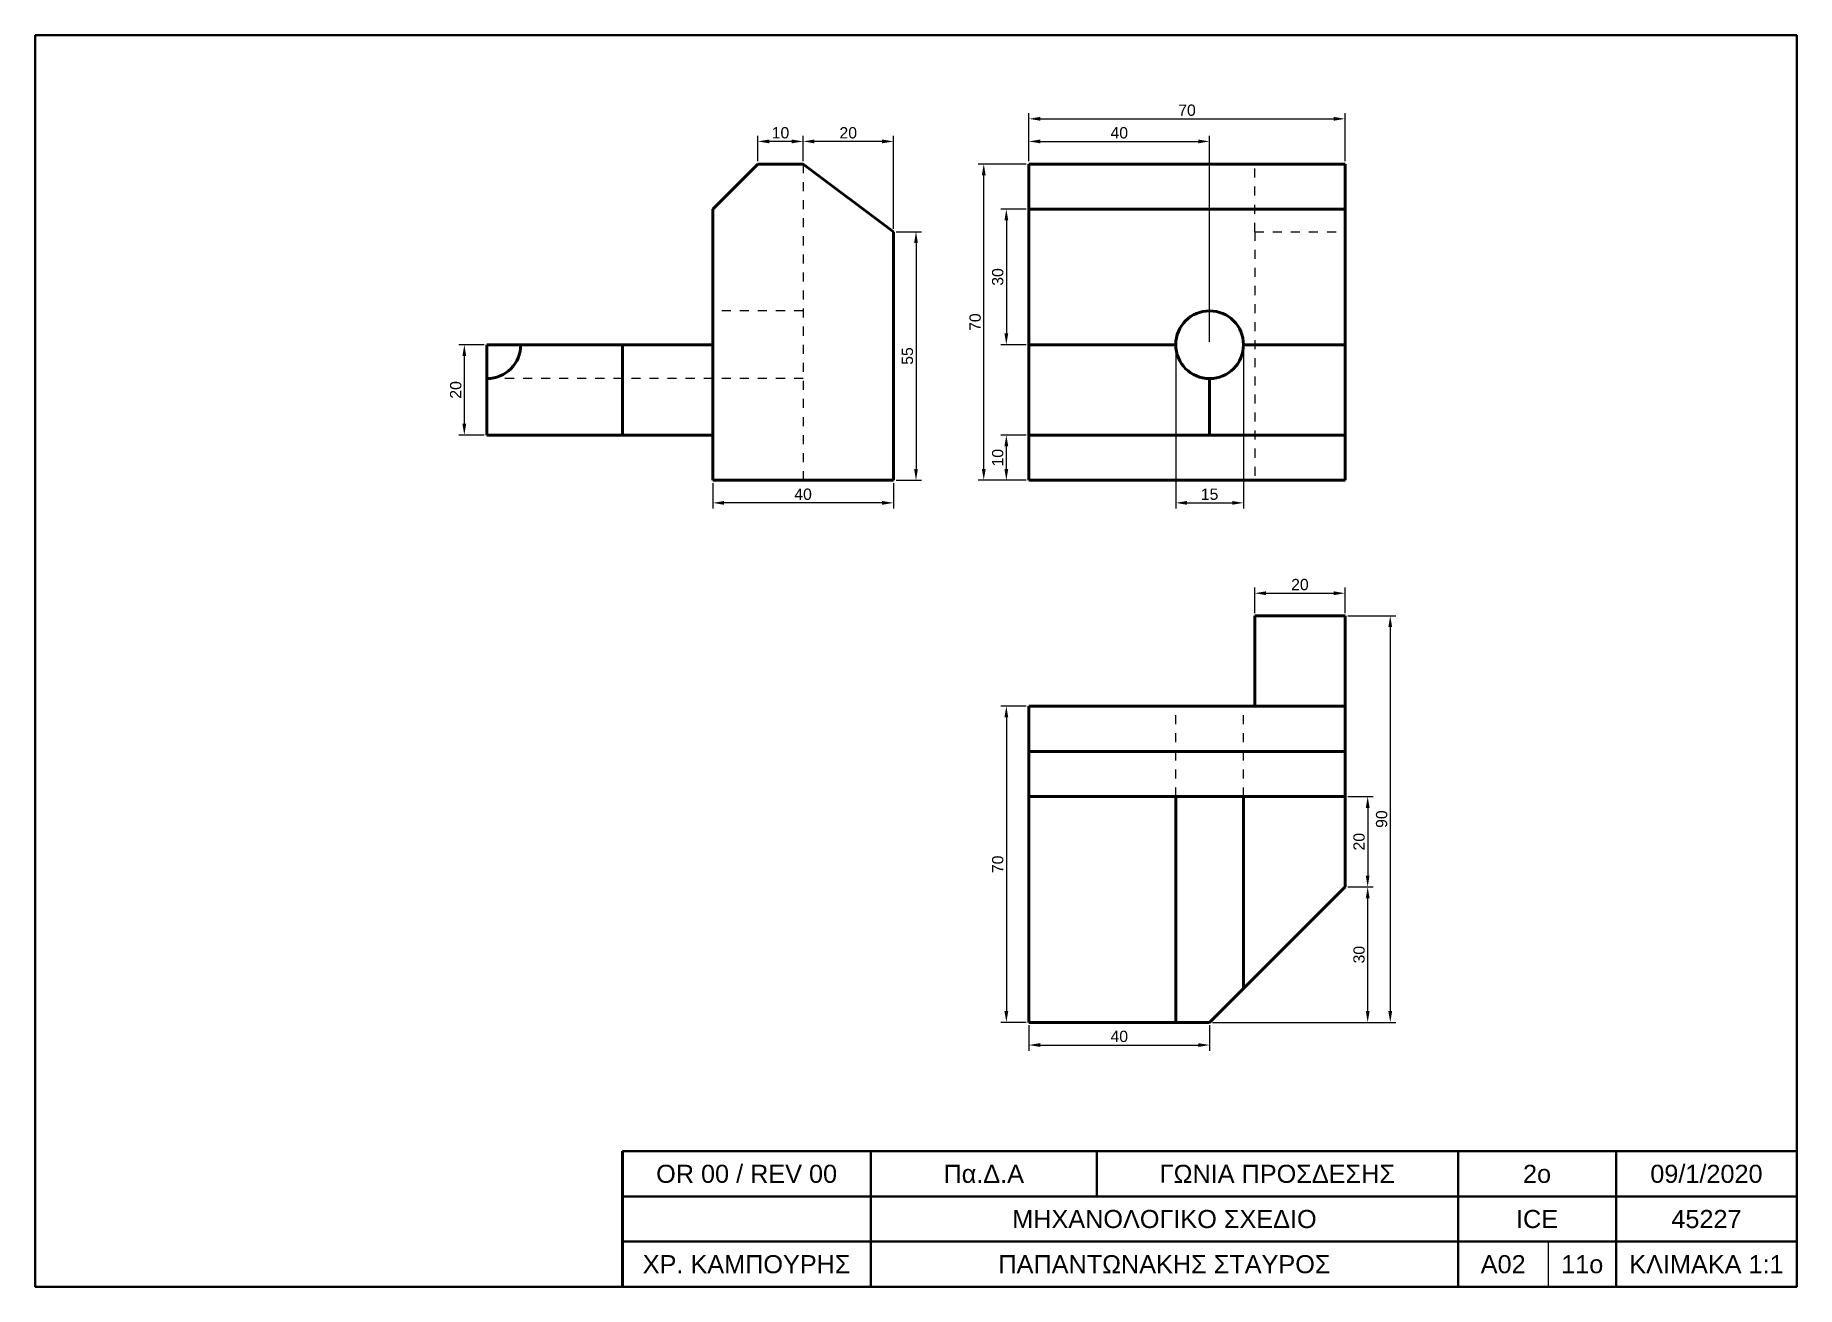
# Model space of a CAD drawing. Header units: millimetres. Extents: x 0 to 390, y 0 to 277.
import ezdxf
from ezdxf.enums import TextEntityAlignment as Align

# ---------------------------------------------------------------- set-up
doc = ezdxf.new("R2010")
doc.units = ezdxf.units.MM
doc.linetypes.add('diak', pattern=[4, 2, -2])
doc.styles.get("Standard").update_dxf_attribs({"font": 'arial.ttf'})
doc.dimstyles.new('ISO-25', dxfattribs={"dimtxt": 2.5, "dimasz": 2.5, "dimexe": 1.25, "dimexo": 0.625, "dimtad": 1, "dimtxsty": 'Standard', "dimcen": 2.5, "dimadec": 0, "dimazin": 0, "dimtfac": 1, "dimtmove": 0, "dimatfit": 3, "dimfxl": 1, "dimarcsym": 0})

# ---------------------------------------------------------------- blocks, each defined once
blk = doc.blocks.new('*D20')
at = {"color": 0, "lineweight": -2, "transparency": 16777216}
for p, q in [((290.63, 148.5), (301.25, 148.5)), ((300, 146), (300, 61)), ((260.63, 58.5), (301.25, 58.5))]:
    blk.add_line(p, q, dxfattribs=at)
at = {"color": 0, "lineweight": 30, "transparency": 16777216}
for points in [[(299.58, 146), (300.42, 146), (300, 148.5)], [(299.58, 61), (300.42, 61), (300, 58.5)]]:
    blk.add_solid(points, dxfattribs=at)
at = {"layer": 'Defpoints', "color": 0, "lineweight": 30, "transparency": 16777216}
for p in [(290, 148.5), (260, 58.5), (300, 58.5)]:
    blk.add_point(p, dxfattribs=at)
at = {"color": 0, "lineweight": 30, "transparency": 16777216, "insert": (298.1, 103.5), "char_height": 2.5, "attachment_point": 5, "rotation": 90}
blk.add_mtext('90', dxfattribs=at)
blk = doc.blocks.new('*D21')
at = {"color": 0, "lineweight": -2, "transparency": 16777216}
for p, q in [((219.38, 248.5), (208.75, 248.5)), ((210, 181), (210, 246)), ((219.38, 178.5), (208.75, 178.5))]:
    blk.add_line(p, q, dxfattribs=at)
at = {"color": 0, "lineweight": 30, "transparency": 16777216}
for points in [[(209.58, 246), (210.42, 246), (210, 248.5)], [(209.58, 181), (210.42, 181), (210, 178.5)]]:
    blk.add_solid(points, dxfattribs=at)
at = {"layer": 'Defpoints', "color": 0, "lineweight": 30, "transparency": 16777216}
for p in [(210, 248.5), (220, 248.5), (220, 178.5)]:
    blk.add_point(p, dxfattribs=at)
at = {"color": 0, "lineweight": 30, "transparency": 16777216, "insert": (208.1, 213.5), "char_height": 2.5, "attachment_point": 5, "rotation": 90}
blk.add_mtext('70', dxfattribs=at)
blk = doc.blocks.new('*D22')
at = {"color": 0, "lineweight": -2, "transparency": 16777216}
for p, q in [((220, 249.12), (220, 259.75)), ((222.5, 258.5), (287.5, 258.5)), ((290, 249.12), (290, 259.75))]:
    blk.add_line(p, q, dxfattribs=at)
at = {"color": 0, "lineweight": 30, "transparency": 16777216}
for points in [[(222.5, 258.92), (222.5, 258.08), (220, 258.5)], [(287.5, 258.92), (287.5, 258.08), (290, 258.5)]]:
    blk.add_solid(points, dxfattribs=at)
at = {"layer": 'Defpoints', "color": 0, "lineweight": 30, "transparency": 16777216}
for p in [(290, 258.5), (220, 248.5), (290, 248.5)]:
    blk.add_point(p, dxfattribs=at)
at = {"color": 0, "lineweight": 30, "transparency": 16777216, "insert": (255, 260.4), "char_height": 2.5, "attachment_point": 5}
blk.add_mtext('70', dxfattribs=at)
blk = doc.blocks.new('*D23')
at = {"color": 0, "lineweight": -2, "transparency": 16777216}
for p, q in [((252.5, 207.88), (252.5, 172.25)), ((267.5, 207.88), (267.5, 172.25)), ((255, 173.5), (265, 173.5))]:
    blk.add_line(p, q, dxfattribs=at)
at = {"color": 0, "lineweight": 30, "transparency": 16777216}
for points in [[(255, 173.92), (255, 173.08), (252.5, 173.5)], [(265, 173.92), (265, 173.08), (267.5, 173.5)]]:
    blk.add_solid(points, dxfattribs=at)
at = {"layer": 'Defpoints', "color": 0, "lineweight": 30, "transparency": 16777216}
for p in [(252.5, 208.5), (267.5, 208.5), (267.5, 173.5)]:
    blk.add_point(p, dxfattribs=at)
at = {"color": 0, "lineweight": 30, "transparency": 16777216, "insert": (260, 175.4), "char_height": 2.5, "attachment_point": 5}
blk.add_mtext('15', dxfattribs=at)
blk = doc.blocks.new('*D26')
at = {"color": 0, "lineweight": -2, "transparency": 16777216}
for p, q in [((290.63, 88.5), (296.25, 88.5)), ((295, 61), (295, 86)), ((260.63, 58.5), (296.25, 58.5))]:
    blk.add_line(p, q, dxfattribs=at)
at = {"color": 0, "lineweight": 30, "transparency": 16777216}
for points in [[(294.58, 86), (295.42, 86), (295, 88.5)], [(294.58, 61), (295.42, 61), (295, 58.5)]]:
    blk.add_solid(points, dxfattribs=at)
at = {"layer": 'Defpoints', "color": 0, "lineweight": 30, "transparency": 16777216}
for p in [(290, 88.5), (295, 88.5), (260, 58.5)]:
    blk.add_point(p, dxfattribs=at)
at = {"color": 0, "lineweight": 30, "transparency": 16777216, "insert": (293.1, 73.5), "char_height": 2.5, "attachment_point": 5, "rotation": 90}
blk.add_mtext('30', dxfattribs=at)
blk = doc.blocks.new('*D27')
at = {"color": 0, "lineweight": -2, "transparency": 16777216}
for p, q in [((290.63, 108.5), (296.25, 108.5)), ((295, 106), (295, 91)), ((290.63, 88.5), (296.25, 88.5))]:
    blk.add_line(p, q, dxfattribs=at)
at = {"color": 0, "lineweight": 30, "transparency": 16777216}
for points in [[(294.58, 106), (295.42, 106), (295, 108.5)], [(294.58, 91), (295.42, 91), (295, 88.5)]]:
    blk.add_solid(points, dxfattribs=at)
at = {"layer": 'Defpoints', "color": 0, "lineweight": 30, "transparency": 16777216}
for p in [(290, 108.5), (290, 88.5), (295, 88.5)]:
    blk.add_point(p, dxfattribs=at)
at = {"color": 0, "lineweight": 30, "transparency": 16777216, "insert": (293.1, 98.5), "char_height": 2.5, "attachment_point": 5, "rotation": 90}
blk.add_mtext('20', dxfattribs=at)
blk = doc.blocks.new('*D29')
at = {"color": 0, "lineweight": -2, "transparency": 16777216}
for p, q in [((270, 149.12), (270, 154.75)), ((272.5, 153.5), (287.5, 153.5)), ((290, 149.12), (290, 154.75))]:
    blk.add_line(p, q, dxfattribs=at)
at = {"color": 0, "lineweight": 30, "transparency": 16777216}
for points in [[(272.5, 153.92), (272.5, 153.08), (270, 153.5)], [(287.5, 153.92), (287.5, 153.08), (290, 153.5)]]:
    blk.add_solid(points, dxfattribs=at)
at = {"layer": 'Defpoints', "color": 0, "lineweight": 30, "transparency": 16777216}
for p in [(290, 153.5), (270, 148.5), (290, 148.5)]:
    blk.add_point(p, dxfattribs=at)
at = {"color": 0, "lineweight": 30, "transparency": 16777216, "insert": (280, 155.4), "char_height": 2.5, "attachment_point": 5}
blk.add_mtext('20', dxfattribs=at)
blk = doc.blocks.new('*D30')
at = {"color": 0, "lineweight": -2, "transparency": 16777216}
for p, q in [((220, 57.88), (220, 52.25)), ((260, 57.88), (260, 52.25)), ((222.5, 53.5), (257.5, 53.5))]:
    blk.add_line(p, q, dxfattribs=at)
at = {"color": 0, "lineweight": 30, "transparency": 16777216}
for points in [[(222.5, 53.92), (222.5, 53.08), (220, 53.5)], [(257.5, 53.92), (257.5, 53.08), (260, 53.5)]]:
    blk.add_solid(points, dxfattribs=at)
at = {"layer": 'Defpoints', "color": 0, "lineweight": 30, "transparency": 16777216}
for p in [(220, 58.5), (260, 58.5), (260, 53.5)]:
    blk.add_point(p, dxfattribs=at)
at = {"color": 0, "lineweight": 30, "transparency": 16777216, "insert": (240, 55.4), "char_height": 2.5, "attachment_point": 5}
blk.add_mtext('40', dxfattribs=at)
blk = doc.blocks.new('*D31')
at = {"color": 0, "lineweight": -2, "transparency": 16777216}
for p, q in [((220, 249.12), (220, 254.75)), ((222.5, 253.5), (257.5, 253.5)), ((260, 209.12), (260, 254.75))]:
    blk.add_line(p, q, dxfattribs=at)
at = {"color": 0, "lineweight": 30, "transparency": 16777216}
for points in [[(222.5, 253.92), (222.5, 253.08), (220, 253.5)], [(257.5, 253.92), (257.5, 253.08), (260, 253.5)]]:
    blk.add_solid(points, dxfattribs=at)
at = {"layer": 'Defpoints', "color": 0, "lineweight": 30, "transparency": 16777216}
for p in [(260, 253.5), (220, 248.5), (260, 208.5)]:
    blk.add_point(p, dxfattribs=at)
at = {"color": 0, "lineweight": 30, "transparency": 16777216, "insert": (240, 255.4), "char_height": 2.5, "attachment_point": 5}
blk.add_mtext('40', dxfattribs=at)
blk = doc.blocks.new('*D32')
at = {"color": 0, "lineweight": -2, "transparency": 16777216}
for p, q in [((219.38, 188.5), (213.75, 188.5)), ((215, 181), (215, 186)), ((219.38, 178.5), (213.75, 178.5))]:
    blk.add_line(p, q, dxfattribs=at)
at = {"color": 0, "lineweight": 30, "transparency": 16777216}
for points in [[(214.58, 186), (215.42, 186), (215, 188.5)], [(214.58, 181), (215.42, 181), (215, 178.5)]]:
    blk.add_solid(points, dxfattribs=at)
at = {"layer": 'Defpoints', "color": 0, "lineweight": 30, "transparency": 16777216}
for p in [(215, 188.5), (220, 188.5), (220, 178.5)]:
    blk.add_point(p, dxfattribs=at)
at = {"color": 0, "lineweight": 30, "transparency": 16777216, "insert": (213.1, 183.5), "char_height": 2.5, "attachment_point": 5, "rotation": 90}
blk.add_mtext('10', dxfattribs=at)
blk = doc.blocks.new('*D33')
at = {"color": 0, "lineweight": -2, "transparency": 16777216}
for p, q in [((219.38, 238.5), (213.75, 238.5)), ((215, 236), (215, 211)), ((219.38, 208.5), (213.75, 208.5))]:
    blk.add_line(p, q, dxfattribs=at)
at = {"color": 0, "lineweight": 30, "transparency": 16777216}
for points in [[(214.58, 236), (215.42, 236), (215, 238.5)], [(214.58, 211), (215.42, 211), (215, 208.5)]]:
    blk.add_solid(points, dxfattribs=at)
at = {"layer": 'Defpoints', "color": 0, "lineweight": 30, "transparency": 16777216}
for p in [(220, 238.5), (215, 208.5), (220, 208.5)]:
    blk.add_point(p, dxfattribs=at)
at = {"color": 0, "lineweight": 30, "transparency": 16777216, "insert": (213.1, 223.5), "char_height": 2.5, "attachment_point": 5, "rotation": 90}
blk.add_mtext('30', dxfattribs=at)
blk = doc.blocks.new('*D35')
at = {"color": 0, "lineweight": -2, "transparency": 16777216}
for p, q in [((219.38, 128.5), (213.75, 128.5)), ((215, 126), (215, 61)), ((219.38, 58.5), (213.75, 58.5))]:
    blk.add_line(p, q, dxfattribs=at)
at = {"color": 0, "lineweight": 30, "transparency": 16777216}
for points in [[(214.58, 126), (215.42, 126), (215, 128.5)], [(214.58, 61), (215.42, 61), (215, 58.5)]]:
    blk.add_solid(points, dxfattribs=at)
at = {"layer": 'Defpoints', "color": 0, "lineweight": 30, "transparency": 16777216}
for p in [(220, 128.5), (215, 58.5), (220, 58.5)]:
    blk.add_point(p, dxfattribs=at)
at = {"color": 0, "lineweight": 30, "transparency": 16777216, "insert": (213.1, 93.5), "char_height": 2.5, "attachment_point": 5, "rotation": 90}
blk.add_mtext('70', dxfattribs=at)
blk = doc.blocks.new('*D44')
at = {"color": 0, "lineweight": -2, "transparency": 16777216}
for p, q in [((160, 249.13), (160, 254.75)), ((170, 249.13), (170, 254.75)), ((167.5, 253.5), (162.5, 253.5))]:
    blk.add_line(p, q, dxfattribs=at)
at = {"color": 0, "lineweight": 30, "transparency": 16777216}
for points in [[(162.5, 253.92), (162.5, 253.08), (160, 253.5)], [(167.5, 253.92), (167.5, 253.08), (170, 253.5)]]:
    blk.add_solid(points, dxfattribs=at)
at = {"layer": 'Defpoints', "color": 0, "lineweight": 30, "transparency": 16777216}
for p in [(160, 253.5), (160, 248.5), (170, 248.5)]:
    blk.add_point(p, dxfattribs=at)
at = {"color": 0, "lineweight": 30, "transparency": 16777216, "insert": (165, 255.4), "char_height": 2.5, "attachment_point": 5}
blk.add_mtext('10', dxfattribs=at)
blk = doc.blocks.new('*D45')
at = {"color": 0, "lineweight": -2, "transparency": 16777216}
for p, q in [((190.63, 233.5), (196.25, 233.5)), ((195, 231), (195, 181)), ((190.63, 178.5), (196.25, 178.5))]:
    blk.add_line(p, q, dxfattribs=at)
at = {"color": 0, "lineweight": 30, "transparency": 16777216}
for points in [[(194.58, 231), (195.42, 231), (195, 233.5)], [(194.58, 181), (195.42, 181), (195, 178.5)]]:
    blk.add_solid(points, dxfattribs=at)
at = {"layer": 'Defpoints', "color": 0, "lineweight": 30, "transparency": 16777216}
for p in [(190, 233.5), (190, 178.5), (195, 178.5)]:
    blk.add_point(p, dxfattribs=at)
at = {"color": 0, "lineweight": 30, "transparency": 16777216, "insert": (193.1, 206), "char_height": 2.5, "attachment_point": 5, "rotation": 90}
blk.add_mtext('55', dxfattribs=at)
blk = doc.blocks.new('*D46')
at = {"color": 0, "lineweight": -2, "transparency": 16777216}
for p, q in [((99.38, 208.5), (93.75, 208.5)), ((95, 206), (95, 191)), ((99.38, 188.5), (93.75, 188.5))]:
    blk.add_line(p, q, dxfattribs=at)
at = {"color": 0, "lineweight": 30, "transparency": 16777216}
for points in [[(94.58, 206), (95.42, 206), (95, 208.5)], [(94.58, 191), (95.42, 191), (95, 188.5)]]:
    blk.add_solid(points, dxfattribs=at)
at = {"layer": 'Defpoints', "color": 0, "lineweight": 30, "transparency": 16777216}
for p in [(100, 208.5), (95, 188.5), (100, 188.5)]:
    blk.add_point(p, dxfattribs=at)
at = {"color": 0, "lineweight": 30, "transparency": 16777216, "insert": (93.1, 198.5), "char_height": 2.5, "attachment_point": 5, "rotation": 90}
blk.add_mtext('20', dxfattribs=at)
blk = doc.blocks.new('*D43')
at = {"color": 0, "lineweight": -2, "transparency": 16777216}
for p, q in [((170, 249.13), (170, 254.75)), ((190, 234.12), (190, 254.75)), ((187.5, 253.5), (172.5, 253.5))]:
    blk.add_line(p, q, dxfattribs=at)
at = {"color": 0, "lineweight": 30, "transparency": 16777216}
for points in [[(172.5, 253.92), (172.5, 253.08), (170, 253.5)], [(187.5, 253.92), (187.5, 253.08), (190, 253.5)]]:
    blk.add_solid(points, dxfattribs=at)
at = {"layer": 'Defpoints', "color": 0, "lineweight": 30, "transparency": 16777216}
for p in [(170, 253.5), (170, 248.5), (190, 233.5)]:
    blk.add_point(p, dxfattribs=at)
at = {"color": 0, "lineweight": 30, "transparency": 16777216, "insert": (180, 255.4), "char_height": 2.5, "attachment_point": 5}
blk.add_mtext('20', dxfattribs=at)
blk = doc.blocks.new('*D47')
at = {"color": 0, "lineweight": -2, "transparency": 16777216}
for p, q in [((150, 177.88), (150, 172.25)), ((190, 177.88), (190, 172.25)), ((187.5, 173.5), (152.5, 173.5))]:
    blk.add_line(p, q, dxfattribs=at)
at = {"color": 0, "lineweight": 30, "transparency": 16777216}
for points in [[(152.5, 173.92), (152.5, 173.08), (150, 173.5)], [(187.5, 173.92), (187.5, 173.08), (190, 173.5)]]:
    blk.add_solid(points, dxfattribs=at)
at = {"layer": 'Defpoints', "color": 0, "lineweight": 30, "transparency": 16777216}
for p in [(150, 178.5), (190, 178.5), (150, 173.5)]:
    blk.add_point(p, dxfattribs=at)
at = {"color": 0, "lineweight": 30, "transparency": 16777216, "insert": (170, 175.4), "char_height": 2.5, "attachment_point": 5}
blk.add_mtext('40', dxfattribs=at)

msp = doc.modelspace()

# ---------------------------------------------------------------- linework, layer by layer
at = {"lineweight": 50}
for p, q in [((0, 0), (0, 277)), ((0, 277), (390, 277)), ((390, 0), (390, 277)), ((130, 30), (390, 30)), ((185, 0), (185, 30)), ((235, 20), (235, 30)), ((315, 0), (315, 30)), ((350, 0), (350, 30)), ((130, 20), (390, 20)), ((130, 10), (390, 10)), ((0, 0), (390, 0))]:
    msp.add_line(p, q, dxfattribs=at)
at = {"lineweight": 60}
for p, q in [((160, 248.5), (150, 238.5)), ((170, 248.5), (160, 248.5)), ((190, 233.5), (170, 248.5)), ((220, 248.5), (290, 248.5)), ((220, 248.5), (220, 178.5)), ((290, 248.5), (290, 178.5)), ((150, 238.5), (150, 178.5)), ((220, 238.5), (290, 238.5)), ((190, 233.5), (190, 178.5)), ((150, 208.5), (100, 208.5)), ((100, 208.5), (100, 188.5)), ((130, 208.5), (130, 188.5)), ((220, 208.5), (252.5, 208.5)), ((220, 188.5), (220, 208.5)), ((267.5, 208.5), (290, 208.5)), ((260, 188.5), (260, 201)), ((150, 188.5), (100, 188.5)), ((220, 188.5), (290, 188.5)), ((190, 178.5), (150, 178.5)), ((220, 178.5), (290, 178.5)), ((290, 148.5), (270, 148.5)), ((270, 148.5), (270, 128.5)), ((290, 148.5), (290, 88.5)), ((220, 128.5), (220, 58.5)), ((290, 128.5), (220, 128.5)), ((290, 118.5), (220, 118.5)), ((290, 108.5), (220, 108.5)), ((252.5, 108.5), (252.5, 58.5)), ((267.5, 108.5), (267.5, 66)), ((290, 88.5), (260, 58.5)), ((260, 58.5), (220, 58.5)), ((130, 0), (130, 30))]:
    msp.add_line(p, q, dxfattribs=at)
at = {"linetype": 'diak', "lineweight": 30}
for p, q in [((170, 248.5), (170, 178.5)), ((270, 233.5), (270, 248.5)), ((270, 233.5), (290, 233.5)), ((270, 233.5), (270, 178.5)), ((170, 216), (150, 216)), ((170, 201), (100, 201)), ((252.5, 108.5), (252.5, 128.5)), ((267.5, 108.5), (267.5, 128.5))]:
    msp.add_line(p, q, dxfattribs=at)
at = {"lineweight": 30}
msp.add_line((150, 238.5), (150, 178.5), dxfattribs=at)
msp.add_line((335, 0), (335, 10))
at = {"lineweight": 60}
msp.add_circle((260, 208.5), 7.5, dxfattribs=at)
msp.add_arc((100, 208.5), 7.5, 270, 0, dxfattribs=at)

# ---------------------------------------------------------------- texts
for s, p in [('OR 00 / REV 00', (157.5, 25)), ('Πα.Δ.Α', (210, 25)), ('ΓΩΝΙΑ ΠΡΟΣΔΕΣΗΣ', (275, 25)), ('2ο', (332.5, 25)), ('09/1/2020', (370, 25)), ('ΜΗΧΑΝΟΛΟΓΙΚΟ ΣΧΕΔΙΟ', (250, 15)), ('ICE', (332.5, 15)), ('45227', (370, 15)), ('ΧΡ. ΚΑΜΠΟΥΡΗΣ', (157.5, 5)), ('ΠΑΠΑΝΤΩΝΑΚΗΣ ΣΤΑΥΡΟΣ', (250, 5)), ('A02', (325, 5)), ('11ο', (342.5, 5)), ('ΚΛΙΜΑΚΑ 1:1', (370, 5))]:
    msp.add_text(s, height=4).set_placement(p, align=Align.MIDDLE_CENTER)

# ---------------------------------------------------------------- dimensions: what is measured, and where the dimension line sits
at = {"lineweight": 30}
for base, p1, p2, picture, middle in [((290, 258.5), (220, 248.5), (290, 248.5), '*D22', (255, 260.401)), ((260, 253.5), (220, 248.5), (260, 208.5), '*D31', (240, 255.401)), ((267.5, 173.5), (252.5, 208.5), (267.5, 208.5), '*D23', (260, 175.401)), ((290, 153.5), (270, 148.5), (290, 148.5), '*D29', (280, 155.401)), ((260, 53.5), (220, 58.5), (260, 58.5), '*D30', (240, 55.401))]:
    dim = msp.add_linear_dim(base=base, p1=p1, p2=p2, dimstyle='ISO-25', dxfattribs=at)
    dim.commit()
    dim.dimension.update_dxf_attribs({"geometry": picture, "text_midpoint": middle})
for base, p1, p2, angle, picture, middle in [((160, 253.5), (170, 248.5), (160, 248.5), 180, '*D44', (165, 255.401)), ((170, 253.5), (190, 233.5), (170, 248.5), 180, '*D43', (180, 255.401)), ((210, 248.5), (220, 178.5), (220, 248.5), 90, '*D21', (208.099, 213.5)), ((215, 208.5), (220, 238.5), (220, 208.5), 90, '*D33', (213.098, 223.5)), ((195, 178.5), (190, 233.5), (190, 178.5), 90, '*D45', (193.104, 206)), ((95, 188.5), (100, 208.5), (100, 188.5), 90, '*D46', (93.099, 198.5)), ((215, 188.5), (220, 178.5), (220, 188.5), 90, '*D32', (213.099, 183.5)), ((150, 173.5), (190, 178.5), (150, 178.5), 180, '*D47', (170, 175.401)), ((300, 58.5), (290, 148.5), (260, 58.5), 90, '*D20', (298.099, 103.5)), ((215, 58.5), (220, 128.5), (220, 58.5), 90, '*D35', (213.099, 93.5)), ((295, 88.5), (290, 108.5), (290, 88.5), 90, '*D27', (293.099, 98.5)), ((295, 88.5), (260, 58.5), (290, 88.5), 90, '*D26', (293.098, 73.5))]:
    dim = msp.add_linear_dim(base=base, p1=p1, p2=p2, angle=angle, dimstyle='ISO-25', dxfattribs=at)
    dim.commit()
    dim.dimension.update_dxf_attribs({"geometry": picture, "text_midpoint": middle})

doc.saveas('drawing.dxf')
